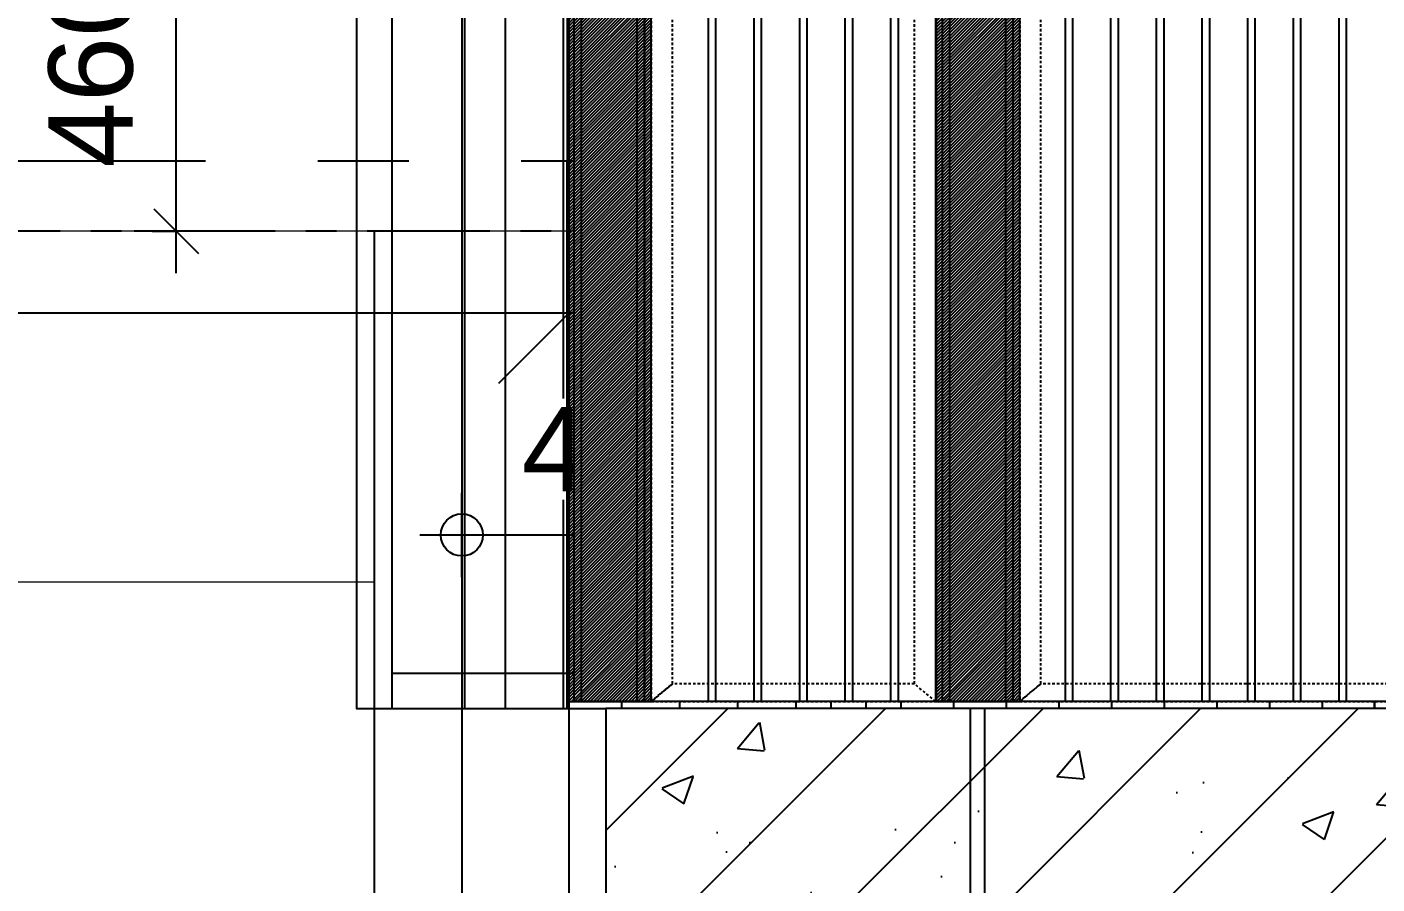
# Model space of a CAD drawing. Header units: millimetres. Extents: x 663313 to 1226001, y 1431724 to 1620898.
# Drawn here: x 852676 to 854600, y 1513025 to 1514246 of the extents above; entities that cross this region are included whole.
import ezdxf

# ---------------------------------------------------------------- set-up
doc = ezdxf.new("R2010")
doc.units = ezdxf.units.MM
doc.set_wipeout_variables(frame=1)
for name, pattern in [('CENTER', [50.800000000000004, 31.75, -6.35, 6.35, -6.35]), ('DPA_Grid _ Level 100', [1000, 550, -160, 130, -160]), ('Grid Line', [22.225, 12.7, -3.175000000000001, 3.175000000000001, -3.175000000000001]), ('HIDDEN', [0.375, 0.25, -0.125]), ('TA_GL_000.70000', [1.925, 0.7, -0.175, 0.175, -0.175, 0.7]), ('TA_HL_001.00000', [6.5, 3.55, -2.95]), ('XKITLINE00', [0]), ('XKITLINE02', [4, 2, -2])]:
    doc.linetypes.add(name, pattern=pattern)
for name, color, linetype, plot in [('000 - 0_HIDE_OBJ_FRAMING_DEF_SUB', 7, 'Continuous', False), ('000_AREA_ASPG_AREA_HATCH_', 7, 'Continuous', False), ('000_AREA_ASPG_AREA_MAIN_COLOR_1', 7, 'Continuous', False)]:
    doc.layers.add(name, color=color, linetype=linetype, plot=plot)
for name, color, linetype in [('000 - 0_SYM_DWG_GRIDLINE_MAIN_COLOR_251', 7, 'Continuous'), ('000 - CONCRETE_COL_HATCH_', 7, 'Continuous'), ('000 - CONCRETE_EX_BUILDING_MAIN_COLOR_1', 7, 'Continuous'), ('000 - CONCRETE_PRECAST_MAIN_COLOR_1', 7, 'Continuous'), ('000 - CONCRETE_PRECAST_MAIN_COLOR_3', 7, 'Continuous'), ('000 - CONCRETE_PRECAST_WIPEOUT_', 7, 'Continuous'), ('000 - GRID', 7, 'CENTER'), ('010 - ASPG_EXTR_MAIN_COLOR_2', 7, 'Continuous'), ('010 - ASPG_EXTR_WIPEOUT_', 7, 'Continuous'), ('010 - ASPG_FRAMING_MAIN_COLOR_1', 7, 'Continuous'), ('010 - ASPG_FRAMING_SUB_COLOR_2', 7, 'Continuous')]:
    doc.layers.add(name, color=color, linetype=linetype)
for name, color, linetype, lineweight in [('A-FLOR-E', 7, 'Continuous', 9), ('A-GENM', 7, 'Continuous', 9), ('Bolt', 7, 'Continuous', 0), ('Part', 7, 'Continuous', 0)]:
    doc.layers.add(name, color=color, linetype=linetype, lineweight=lineweight)
doc.styles.add('Arial', font='arial.ttf')
doc.styles.add('Arial_2', font='arial.ttf', dxfattribs={"height": 299.9999999999999})
doc.styles.add('TA', font='', dxfattribs={"height": 4.5})
doc.styles.get('TA').set_extended_font_data('Cordia New')
doc.dimstyles.new('Dim - 40 - Cen', dxfattribs={"dimscale": 0.04, "dimtxt": 3, "dimasz": 1, "dimexe": 0, "dimexo": 2.5, "dimgap": 1.5, "dimtad": 1, "dimdec": 0, "dimlfac": 1000, "dimzin": 1, "dimdsep": 46, "dimtxsty": 'Arial', "dimblk": 'CEN1', "dimcen": 0.09, "dimclrd": 7, "dimclre": 7, "dimclrt": 7, "dimadec": 0, "dimazin": 0, "dimtfac": 1, "dimtdec": 0, "dimtix": 1, "dimtofl": 0, "dimtmove": 2, "dimatfit": 3, "dimfxl": 1, "dimtfill": 1, "dimtfillclr": 256, "dimtolj": 1, "dimtzin": 0, "dimarcsym": 0})
doc.dimstyles.new('Dim - 40 - End', dxfattribs={"dimscale": 0.04, "dimtxt": 3, "dimasz": 1, "dimexe": 0, "dimexo": 2.5, "dimgap": 1.5, "dimtad": 1, "dimdec": 0, "dimlfac": 1000, "dimzin": 1, "dimdsep": 46, "dimtxsty": 'Arial', "dimblk": 'END', "dimcen": 0.09, "dimclrd": 7, "dimclre": 7, "dimclrt": 7, "dimadec": 0, "dimazin": 0, "dimtfac": 1, "dimtdec": 0, "dimtix": 1, "dimtofl": 0, "dimtmove": 2, "dimatfit": 3, "dimfxl": 1, "dimtfill": 1, "dimtfillclr": 256, "dimtolj": 1, "dimtzin": 0, "dimarcsym": 0})
doc.dimstyles.new('DPA-DIM-3_0_T-T', dxfattribs={"dimscale": 304.8, "dimtxt": 1.004192322792293, "dimasz": 0.6561679790026247, "dimexe": 0.3280839895013123, "dimexo": 0.0625, "dimgap": 0.1640419947506562, "dimtad": 1, "dimdec": 0, "dimlfac": 304.8, "dimzin": 0, "dimdsep": 46, "dimtxsty": 'Arial_2', "dimblk1": 'OBLIQUE', "dimblk2": 'OBLIQUE', "dimsah": 1, "dimcen": 0.09, "dimdle": 0.6561679790026247, "dimclrd": 7, "dimclre": 7, "dimclrt": 7, "dimadec": 8, "dimazin": 0, "dimtfac": 1, "dimtdec": 4, "dimtix": 1, "dimtmove": 0, "dimatfit": 3, "dimfxl": 0.004305564166683888, "dimfxlon": 1, "dimtvp": 1, "dimtolj": 1, "dimtzin": 0, "dimarcsym": 2})

# ---------------------------------------------------------------- blocks, each defined once
blk = doc.blocks.new('GM_Louver Grill Vertical Z1 - Z Profile-V256-ENT 4 ELE-2 sheet')
at = {"layer": '000 - 0_HIDE_OBJ_FRAMING_DEF_SUB', "color": 7}
blk.add_line((-142238.2137190104, 105670), (-142238.2137190104, 110050.0000982285), dxfattribs=at)
blk = doc.blocks.new('5')
at = {"layer": '000 - 0_HIDE_OBJ_FRAMING_DEF_SUB', "color": 7}
for p, q in [((1849149.816906929, 110050.000099659), (1849149.816906929, 105670.0000011921)), ((1849726.066548824, 105670.0000011921), (1849726.066548824, 110050.000099659)), ((1849826.066548944, 105670.0000011921), (1849826.066548944, 110050.000099659)), ((1849149.816906929, 105720.0000011921), (1849726.066548824, 105720.0000011921)), ((1849826.066549063, 105720.0000014305), (1851226.066548944, 105720.0000004768))]:
    blk.add_line(p, q, dxfattribs=at)
for points in [[(1849776.066548944, 110050.000099659), (1849099.816907167, 110050.000099659), (1849099.816907167, 105670.0000011921), (1849776.066548944, 105670.0000011921)], [(1849776.066548944, 110050.000099659), (1851276.066549659, 110050.000099659), (1851276.066549659, 105670.0000011921), (1849776.066548944, 105670.0000011921)]]:
    blk.add_lwpolyline(points, close=True, dxfattribs=at)
at = {"layer": 'A-GENM', "color": 7}
for p in [(1991550.185431719, 1.9073486328125e-06), (1991633.004398823, 1.9073486328125e-06), (1991715.823366165, 1.9073486328125e-06), (1991798.642332911, 1.9073486328125e-06), (1991881.461301327, 1.9073486328125e-06), (1992114.280267835, 1.9073486328125e-06), (1992189.280267954, 1.9073486328125e-06), (1992264.28026855, 1.9073486328125e-06), (1992339.280267954, 1.9073486328125e-06), (1992414.280268908, 1.9073486328125e-06), (1992489.280267954, 1.9073486328125e-06), (1992564.280268073, 1.9073486328125e-06), (1992639.28026855, 1.9073486328125e-06), (1992714.280268073, 1.9073486328125e-06), (1992789.280268908, 1.9073486328125e-06)]:
    blk.add_blockref('GM_Louver Grill Vertical Z1 - Z Profile-V256-ENT 4 ELE-2 sheet', p, dxfattribs=at)
blk = doc.blocks.new('CEN1')
at = {"color": 7}
for p, q in [((0, 1.5), (0, -1.5)), ((1.5, 0), (-1.5, 0))]:
    blk.add_line(p, q, dxfattribs=at)
blk.add_circle((0, 0), 0.75, dxfattribs=at)
blk = doc.blocks.new('*D5131')
at = {"layer": '000 - 0_HIDE_OBJ_FRAMING_DEF_SUB', "color": 7, "lineweight": -2, "transparency": 16777216}
for p, q in [((13.53459395549703, -0.1765126915650853), (13.53459395549703, -0.432901205029566)), ((14.53428055567178, -0.2775035369212219), (14.53428055567178, -0.432901205029566)), ((14.49428055567179, -0.432901205029566), (13.57459395549703, -0.432901205029566))]:
    blk.add_line(p, q, dxfattribs=at)
at = {"layer": 'Defpoints', "color": 7, "transparency": 16777216}
for p in [(13.53459395549703, -0.07651269156508533), (14.53428055567178, -0.1775035369212219), (13.53459395549703, -0.432901205029566)]:
    blk.add_point(p, dxfattribs=at)
at = {"layer": '000 - 0_HIDE_OBJ_FRAMING_DEF_SUB', "color": 7, "lineweight": -2, "transparency": 16777216, "xscale": 0.04, "yscale": 0.04, "zscale": 0.04, "rotation": 180}
blk.add_blockref('CEN1', (13.53459395549703, -0.432901205029566), dxfattribs=at)
at = {"layer": '000 - 0_HIDE_OBJ_FRAMING_DEF_SUB', "color": 7, "lineweight": -2, "transparency": 16777216, "xscale": 0.04, "yscale": 0.04, "zscale": 0.04}
blk.add_blockref('CEN1', (14.53428055567178, -0.432901205029566), dxfattribs=at)
at = {"layer": '000 - 0_HIDE_OBJ_FRAMING_DEF_SUB', "color": 7, "transparency": 16777216, "insert": (14.03443725558441, -0.311632446502963), "char_height": 0.12, "attachment_point": 5, "style": 'Arial', "bg_fill": 3, "box_fill_scale": 1.1, "bg_fill_color": 256, "bg_fill_true_color": 13158600, "bg_fill_transparency": 0}
blk.add_mtext('\\A1;1000', dxfattribs=at)
blk = doc.blocks.new('*A15583457')
at = {"layer": 'Bolt'}
for points in [[(268.1256309570778, 154.5918043735278), (268.1256309570778, 154.5251377068612), (268.0322293815146, 154.5251377068612), (268.0322293815146, 154.5918043735278)], [(269.1922973384132, 154.5918043735278), (269.1922973384132, 154.5251377068612), (269.0988957628501, 154.5251377068612), (269.0988957628501, 154.5918043735278)]]:
    blk.add_hatch(color=7, dxfattribs=at).paths.add_polyline_path(points, flags=17)
at = {"layer": 'Bolt', "color": 7, "linetype": 'XKITLINE00', "lineweight": 0}
for p, q in [((268.032229, 154.525138), (268.032229, 154.591804)), ((268.07893, 154.525138), (268.07893, 154.591804)), ((268.125631, 154.525138), (268.125631, 154.591804)), ((269.098896, 154.525138), (269.098896, 154.591804)), ((269.145597, 154.525138), (269.145597, 154.591804)), ((269.192297, 154.525138), (269.192297, 154.591804))]:
    blk.add_line(p, q, dxfattribs=at)
blk = doc.blocks.new('*A15593458')
at = {"layer": 'Bolt', "color": 7, "linetype": 'XKITLINE02', "lineweight": 0}
for p, q in [((268.539463, 154.825138), (268.825597, 154.825138)), ((268.592229, 154.871804), (268.632229, 154.871804)), ((268.632168, 154.871804), (268.665502, 154.871804)), ((268.592297, 154.778471), (268.632297, 154.778471)), ((268.632358, 154.778471), (268.665692, 154.778471))]:
    blk.add_line(p, q, dxfattribs=at)
blk = doc.blocks.new('*A15603459')
at = {"layer": 'Part', "color": 7, "linetype": 'XKITLINE02', "lineweight": 0}
for p, q in [((268.632117, 154.991804), (268.665743, 154.991804)), ((268.632117, 154.991804), (268.632117, 154.658471)), ((268.63241, 154.591804), (268.63241, 154.991804)), ((268.66545, 154.991804), (268.66545, 154.658471)), ((268.665743, 154.991804), (268.665743, 154.658471)), ((269.03241, 154.591804), (268.632117, 154.591804))]:
    blk.add_line(p, q, dxfattribs=at)
at = {"layer": 'Part', "color": 7, "linetype": 'XKITLINE00', "lineweight": 0}
for p, q in [((268.632117, 154.658471), (268.632117, 154.591804)), ((268.66545, 154.658471), (268.66545, 154.625138)), ((268.66545, 154.625138), (269.032117, 154.625138)), ((268.665743, 154.658471), (268.665743, 154.625138)), ((269.032117, 154.625138), (269.03241, 154.625138)), ((269.03241, 154.625138), (269.032117, 154.625138)), ((269.032117, 154.625138), (269.032117, 154.591804)), ((269.03241, 154.625138), (269.03241, 154.591804))]:
    blk.add_line(p, q, dxfattribs=at)
blk = doc.blocks.new('*A15613460')
at = {"layer": 'Part', "color": 7, "linetype": 'XKITLINE00', "lineweight": 0}
for p, q in [((267.878662, 154.525138), (267.745231, 154.391804)), ((269.345328, 154.525138), (267.878662, 154.525138)), ((269.345865, 154.525138), (269.345328, 154.525138)), ((269.345328, 154.525138), (269.478564, 154.391804)), ((269.479296, 154.391804), (269.345865, 154.525138))]:
    blk.add_line(p, q, dxfattribs=at)
at = {"layer": 'Part', "color": 7, "linetype": 'XKITLINE02', "lineweight": 0}
for p, q in [((267.745963, 154.391804), (267.879198, 154.525138)), ((269.345865, 154.525138), (269.345328, 154.525138)), ((267.745231, 154.391804), (267.745963, 154.391804)), ((269.479296, 154.391804), (267.745231, 154.391804))]:
    blk.add_line(p, q, dxfattribs=at)
blk = doc.blocks.new('*A15623461')
at = {"layer": 'Part', "color": 7, "linetype": 'XKITLINE00', "lineweight": 0}
for p, q in [((269.345865, 154.591804), (267.878662, 154.591804)), ((267.878662, 154.525138), (267.878662, 154.591804)), ((269.345328, 154.591804), (269.345865, 154.591804)), ((269.345328, 154.591804), (269.345328, 154.525138)), ((269.345865, 154.525138), (269.345865, 154.591804)), ((269.345865, 154.525138), (267.878662, 154.525138)), ((269.345328, 154.525138), (269.345865, 154.525138))]:
    blk.add_line(p, q, dxfattribs=at)
at = {"layer": 'Part', "color": 7, "linetype": 'XKITLINE02', "lineweight": 0}
blk.add_line((267.879198, 154.525138), (267.879198, 154.591804), dxfattribs=at)
blk = doc.blocks.new('*A15633462')
at = {"layer": 'Bolt'}
for points in [[(270.4589636662489, 154.5918043735278), (270.4589636662489, 154.5251377068612), (270.3655620906858, 154.5251377068612), (270.3655620906858, 154.5918043735278)], [(271.5256300475842, 154.5918043735278), (271.5256300475842, 154.5251377068612), (271.4322284720212, 154.5251377068612), (271.4322284720212, 154.5918043735278)]]:
    blk.add_hatch(color=7, dxfattribs=at).paths.add_polyline_path(points, flags=17)
at = {"layer": 'Bolt', "color": 7, "linetype": 'XKITLINE00', "lineweight": 0}
for p, q in [((270.365562, 154.525138), (270.365562, 154.591804)), ((270.412263, 154.525138), (270.412263, 154.591804)), ((270.458964, 154.525138), (270.458964, 154.591804)), ((271.432228, 154.525138), (271.432228, 154.591804)), ((271.478929, 154.525138), (271.478929, 154.591804)), ((271.52563, 154.525138), (271.52563, 154.591804))]:
    blk.add_line(p, q, dxfattribs=at)
blk = doc.blocks.new('*A15643463')
at = {"layer": 'Bolt', "color": 7, "linetype": 'XKITLINE02', "lineweight": 0}
for p, q in [((270.872796, 154.825138), (271.158929, 154.825138)), ((270.925562, 154.871804), (270.965562, 154.871804)), ((270.965501, 154.871804), (270.998834, 154.871804)), ((270.92563, 154.778471), (270.96563, 154.778471)), ((270.965691, 154.778471), (270.999024, 154.778471))]:
    blk.add_line(p, q, dxfattribs=at)
blk = doc.blocks.new('*A15653464')
at = {"layer": 'Part', "color": 7, "linetype": 'XKITLINE02', "lineweight": 0}
for p, q in [((270.96545, 154.991804), (270.999076, 154.991804)), ((270.96545, 154.991804), (270.96545, 154.658471)), ((270.965742, 154.591804), (270.965742, 154.991804)), ((270.998783, 154.991804), (270.998783, 154.658471)), ((270.999076, 154.991804), (270.999076, 154.658471)), ((271.365742, 154.591804), (270.96545, 154.591804))]:
    blk.add_line(p, q, dxfattribs=at)
at = {"layer": 'Part', "color": 7, "linetype": 'XKITLINE00', "lineweight": 0}
for p, q in [((270.96545, 154.658471), (270.96545, 154.591804)), ((270.998783, 154.658471), (270.998783, 154.625138)), ((270.998783, 154.625138), (271.36545, 154.625138)), ((270.999076, 154.658471), (270.999076, 154.625138)), ((271.36545, 154.625138), (271.365742, 154.625138)), ((271.365742, 154.625138), (271.36545, 154.625138)), ((271.36545, 154.625138), (271.36545, 154.591804)), ((271.365742, 154.625138), (271.365742, 154.591804))]:
    blk.add_line(p, q, dxfattribs=at)
blk = doc.blocks.new('*A15663465')
at = {"layer": 'Part', "color": 7, "linetype": 'XKITLINE00', "lineweight": 0}
for p, q in [((270.211995, 154.525138), (270.078564, 154.391804)), ((271.678661, 154.525138), (270.211995, 154.525138)), ((271.679197, 154.525138), (271.678661, 154.525138)), ((271.678661, 154.525138), (271.811897, 154.391804)), ((271.812628, 154.391804), (271.679197, 154.525138))]:
    blk.add_line(p, q, dxfattribs=at)
at = {"layer": 'Part', "color": 7, "linetype": 'XKITLINE02', "lineweight": 0}
for p, q in [((270.079295, 154.391804), (270.212531, 154.525138)), ((271.679197, 154.525138), (271.678661, 154.525138)), ((270.078564, 154.391804), (270.079295, 154.391804)), ((271.812628, 154.391804), (270.078564, 154.391804))]:
    blk.add_line(p, q, dxfattribs=at)
blk = doc.blocks.new('*A15673466')
at = {"layer": 'Part', "color": 7, "linetype": 'XKITLINE00', "lineweight": 0}
for p, q in [((271.679197, 154.591804), (270.211995, 154.591804)), ((270.211995, 154.525138), (270.211995, 154.591804)), ((271.678661, 154.591804), (271.679197, 154.591804)), ((271.678661, 154.591804), (271.678661, 154.525138)), ((271.679197, 154.525138), (271.679197, 154.591804)), ((271.679197, 154.525138), (270.211995, 154.525138)), ((271.678661, 154.525138), (271.679197, 154.525138))]:
    blk.add_line(p, q, dxfattribs=at)
at = {"layer": 'Part', "color": 7, "linetype": 'XKITLINE02', "lineweight": 0}
blk.add_line((270.212531, 154.525138), (270.212531, 154.591804), dxfattribs=at)
blk = doc.blocks.new('*A28393258')
at = {"layer": 'Part', "color": 7, "linetype": 'XKITLINE00', "lineweight": 0}
for p, q in [((285.979566, 90.984542), (285.979566, 103.584542)), ((285.979566, 103.584542), (286.979566, 103.584542)), ((286.979566, 103.584542), (286.979566, 90.984542)), ((285.979566, 90.27454200000001), (285.979566, 86.484542)), ((286.979566, 90.27454200000001), (286.979566, 86.484542)), ((285.979566, 86.484542), (286.979566, 86.484542))]:
    blk.add_line(p, q, dxfattribs=at)
at = {"layer": 'Part', "color": 7, "linetype": 'XKITLINE02', "lineweight": 0}
for p, q in [((286.449566, 103.584542), (286.449566, 86.484542)), ((286.509566, 103.584542), (286.509566, 86.484542)), ((285.979566, 90.984542), (285.979566, 90.27454200000001)), ((286.979566, 90.984542), (286.979566, 90.27454200000001))]:
    blk.add_line(p, q, dxfattribs=at)
blk = doc.blocks.new('*D5132')
at = {"layer": '000 - 0_HIDE_OBJ_FRAMING_DEF_SUB', "color": 7, "lineweight": -2, "transparency": 16777216}
for p, q in [((13.18459400546249, -0.05999999973014383), (13.18459400546249, -0.432901205029566)), ((13.53459395549703, -0.05999999973014383), (13.53459395549703, -0.432901205029566)), ((13.14459400546249, -0.432901205029566), (13.10459400546249, -0.432901205029566)), ((13.57459395549703, -0.432901205029566), (13.61459395549703, -0.432901205029566))]:
    blk.add_line(p, q, dxfattribs=at)
at = {"layer": 'Defpoints', "color": 7, "transparency": 16777216}
for p in [(13.18459400546249, 0.04000000026985617), (13.53459395549703, 0.04000000026985617), (13.18459400546249, -0.432901205029566)]:
    blk.add_point(p, dxfattribs=at)
at = {"layer": '000 - 0_HIDE_OBJ_FRAMING_DEF_SUB', "color": 7, "lineweight": -2, "transparency": 16777216, "xscale": 0.04, "yscale": 0.04, "zscale": 0.04}
blk.add_blockref('CEN1', (13.18459400546249, -0.432901205029566), dxfattribs=at)
at = {"layer": '000 - 0_HIDE_OBJ_FRAMING_DEF_SUB', "color": 7, "lineweight": -2, "transparency": 16777216, "xscale": 0.04, "yscale": 0.04, "zscale": 0.04, "rotation": 180}
blk.add_blockref('CEN1', (13.53459395549703, -0.432901205029566), dxfattribs=at)
at = {"layer": '000 - 0_HIDE_OBJ_FRAMING_DEF_SUB', "color": 7, "transparency": 16777216, "insert": (13.35959398047976, -0.3115915188085564), "char_height": 0.12, "attachment_point": 5, "style": 'Arial', "bg_fill": 3, "box_fill_scale": 1.1, "bg_fill_color": 256, "bg_fill_true_color": 13158600, "bg_fill_transparency": 0}
blk.add_mtext('\\A1;350', dxfattribs=at)
blk = doc.blocks.new('*D5133')
at = {"layer": '000 - 0_HIDE_OBJ_FRAMING_DEF_SUB', "color": 7, "lineweight": -2, "transparency": 16777216}
for p, q in [((13.18459400546249, -0.05999999973014383), (13.18459400546249, -0.432901205029566)), ((12.7342805555088, -0.2477561120411792), (12.7342805555088, -0.432901205029566)), ((12.7742805555088, -0.432901205029566), (13.14459400546249, -0.432901205029566))]:
    blk.add_line(p, q, dxfattribs=at)
at = {"layer": 'Defpoints', "color": 7, "transparency": 16777216}
for p in [(13.18459400546249, 0.04000000026985617), (12.7342805555088, -0.1477561120411792), (13.18459400546249, -0.432901205029566)]:
    blk.add_point(p, dxfattribs=at)
at = {"layer": '000 - 0_HIDE_OBJ_FRAMING_DEF_SUB', "color": 7, "lineweight": -2, "transparency": 16777216, "xscale": 0.04, "yscale": 0.04, "zscale": 0.04, "rotation": 180}
blk.add_blockref('CEN1', (12.7342805555088, -0.432901205029566), dxfattribs=at)
at = {"layer": '000 - 0_HIDE_OBJ_FRAMING_DEF_SUB', "color": 7, "lineweight": -2, "transparency": 16777216, "xscale": 0.04, "yscale": 0.04, "zscale": 0.04}
blk.add_blockref('CEN1', (13.18459400546249, -0.432901205029566), dxfattribs=at)
at = {"layer": '000 - 0_HIDE_OBJ_FRAMING_DEF_SUB', "color": 7, "transparency": 16777216, "insert": (12.95943728048564, -0.311632446502963), "char_height": 0.12, "attachment_point": 5, "style": 'Arial', "bg_fill": 3, "box_fill_scale": 1.1, "bg_fill_color": 256, "bg_fill_true_color": 13158600, "bg_fill_transparency": 0}
blk.add_mtext('\\A1;450', dxfattribs=at)
blk = doc.blocks.new('END')
at = {"color": 7}
for p, q in [((0, 1.5), (0, -1.5)), ((-0.7954951288348298, -0.7954951288348866), (0.7954951288348866, 0.7954951288348298)), ((1.5, 0), (-1.5, 0))]:
    blk.add_line(p, q, dxfattribs=at)
blk = doc.blocks.new('*D5134')
at = {"layer": '000 - 0_HIDE_OBJ_FRAMING_DEF_SUB', "color": 7, "lineweight": -2, "transparency": 16777216}
for p, q in [((12.292903473228, 0.4604999751315974), (12.32720665424224, 0.4604999751315974)), ((12.32720665424224, 0.04000000023260326), (12.32720665424224, 0.4204999751315974)), ((12.292903473228, 2.326032538972e-10), (12.32720665424224, 2.326032594135722e-10))]:
    blk.add_line(p, q, dxfattribs=at)
at = {"layer": 'Defpoints', "color": 7, "transparency": 16777216}
for p in [(12.32720665424224, 0.4604999751315974), (12.392903473228, 0.4604999751315975), (12.392903473228, 2.326032699784265e-10)]:
    blk.add_point(p, dxfattribs=at)
at = {"layer": '000 - 0_HIDE_OBJ_FRAMING_DEF_SUB', "color": 7, "lineweight": -2, "transparency": 16777216, "xscale": 0.04, "yscale": 0.04, "zscale": 0.04}
for p, rotation in [((12.32720665424224, 0.4604999751315974), 90), ((12.32720665424224, 2.326032594135722e-10), 270)]:
    blk.add_blockref('END', p, dxfattribs=dict(at, rotation=rotation))
at = {"layer": '000 - 0_HIDE_OBJ_FRAMING_DEF_SUB', "color": 7, "transparency": 16777216, "insert": (12.20593789571563, 0.2302499876820968), "char_height": 0.12, "attachment_point": 5, "rotation": 90, "style": 'Arial', "bg_fill": 3, "box_fill_scale": 1.1, "bg_fill_color": 256, "bg_fill_true_color": 13158600, "bg_fill_transparency": 0}
blk.add_mtext('\\A1;460', dxfattribs=at)
blk = doc.blocks.new('_Oblique')
at = {"color": 7, "linetype": 'ByBlock', "lineweight": -2}
blk.add_line((-0.5, -0.5), (0.5, 0.5), dxfattribs=at)
blk = doc.blocks.new('*D3591')
at = {"layer": '000 - 0_HIDE_OBJ_FRAMING_DEF_SUB', "color": 7, "lineweight": -2, "transparency": 16777216}
for p, q in [((-43914.33231443865, 4652.197519850827), (-43914.33231443865, 5133.147519850812)), ((-39781.99358223588, 4652.197519850827), (-39781.99358223588, 5133.147519850812)), ((-39581.99358223588, 5033.147519850812), (-44114.33231443865, 5033.147519850812))]:
    blk.add_line(p, q, dxfattribs=at)
at = {"layer": 'Defpoints', "color": 7, "transparency": 16777216}
for p in [(-43914.33231443865, 5033.147519850812), (-43914.33231443865, 4633.147519850827), (-39781.99358223588, 4633.147519850827)]:
    blk.add_point(p, dxfattribs=at)
at = {"layer": '000 - 0_HIDE_OBJ_FRAMING_DEF_SUB', "color": 7, "lineweight": -2, "transparency": 16777216, "xscale": 200, "yscale": 200, "zscale": 200, "rotation": 180}
blk.add_blockref('_Oblique', (-43914.33231443865, 5033.147519850812), dxfattribs=at)
at = {"layer": '000 - 0_HIDE_OBJ_FRAMING_DEF_SUB', "color": 7, "lineweight": -2, "transparency": 16777216, "xscale": 200, "yscale": 200, "zscale": 200}
blk.add_blockref('_Oblique', (-39781.99358223588, 5033.147519850812), dxfattribs=at)
at = {"layer": '000 - 0_HIDE_OBJ_FRAMING_DEF_SUB', "color": 7, "transparency": 16777216, "insert": (-41848.16294833727, 5236.421735403336), "char_height": 299.9999999999999, "width": 1107.530819399443, "attachment_point": 5, "style": 'Arial_2'}
blk.add_mtext('\\A1;1259537', dxfattribs=at)
blk = doc.blocks.new('A$C3fe2981c')
at = {"color": 7}
blk.add_wipeout([(-3520.000000000349, -3330.0000000001164), (-2.319211489520967e-10, -3330.0000000001164), (-2.319211489520967e-10, -1.3053640941507183e-06), (-3520.000000000349, -1.3053640941507183e-06)], dxfattribs=at).dxf.layer = '000 - CONCRETE_PRECAST_WIPEOUT_'
at = {"layer": '000 - CONCRETE_COL_HATCH_'}
h = blk.add_hatch(dxfattribs=at)
h.set_pattern_fill('ANSI31', angle=-2.197154778051754e-15)
h.set_pattern_definition([(45, (0, 0), (-112.2532015133644, 112.2532015133644), [])])
h.paths.add_polyline_path([(-3520.000000000349, -3330), (-2.328306436538696e-10, -3330), (-2.328306436538696e-10, -1.305248588323593e-06), (-3520.000000000349, -1.305248588323593e-06)])
h = blk.add_hatch(dxfattribs=at)
h.set_pattern_fill('AR-CONC', scale=0.05, angle=-2.197154778051754e-15)
h.set_pattern_definition([(49.99999999999999, (0, 0), (455.46167249001, -39.84771384725773), [47.62500000000001, -523.8750000000001]), (355, (0, 0), (-88.10855356242332, 477.6421130975879), [38.10000000000001, -419.1014604250001]), (100.4514447, (37.95501749997493, -3.320633749943227), (367.3531177258832, 437.7943797804878), [40.47502200000001, -445.2256115000001]), (46.18420000000002, (0, 127), (677.6976022303248, -105.1058198318179), [71.43749999999997, -785.8124999999998]), (96.63555760999995, (56.47475000005215, 118.2412499999627), (593.5103351287576, 618.5653114943038), [60.71255785000001, -667.8390204000001]), (351.1841511700001, (0, 127), (593.5103351624426, 618.5653114638317), [57.149917675, -628.6493298]), (21, (63.5, 95.25), (379.0359781728312, -255.662995467719), [47.62500000000001, -523.875]), (326.0000000000001, (63.5, 95.25), (154.5050708691177, 460.4699153057982), [38.1, -419.1]), (71.45144499999999, (95.08633149997331, 73.94475025008433), (533.5410481967904, 204.8069222147631), [40.475022, -445.224844]), (37.50000000000001, (0, 0), (7.721508126479551, 211.3875971828828), [0, -414.02, 0, -425.45, 0, -420.6875]), (7.499999999999998, (0, 0), (167.0491562757644, 250.4514370452988), [0, -242.57, 0, -404.495, 0, -160.3375]), (327.5, (-141.6049999999814, 0), (338.9764879171785, -14.32185998168362), [0, -158.75, 0, -495.3000000000001, 0, -657.2250000000001]), (317.5, (-205.1049999999814, 0), (370.3229534650451, 63.56622758333257), [0, -206.375, 0, -328.93, 0, -466.725])])
h.paths.add_polyline_path([(-3520.000000000349, -4001.041932266671), (-2.328306436538696e-10, -4001.041932266671), (-2.328306436538696e-10, -4.631001502275467e-06), (-3520.000000000349, -4.631001502275467e-06)])
at = {"layer": '000 - CONCRETE_PRECAST_MAIN_COLOR_1', "color": 7}
for points in [[(-3520.000000000349, -3330), (-3000.000000000349, -3330), (-3000.000000000233, -1.305248588323593e-06), (-3520.000000000233, -1.305248588323593e-06)], [(-2980.000000000233, -3330), (-1500.000000000233, -3330), (-1500.000000000233, -1.305248588323593e-06), (-2980.000000000233, -1.305248588323593e-06)]]:
    blk.add_lwpolyline(points, close=True, dxfattribs=at)
at = {"layer": '000 - CONCRETE_PRECAST_MAIN_COLOR_3', "color": 7}
blk.add_lwpolyline([(-3520.000000000349, -3330), (-2.328306436538696e-10, -3330), (-2.328306436538696e-10, -1.305248588323593e-06), (-3520.000000000349, -1.305248588323593e-06)], close=True, dxfattribs=at)
blk = doc.blocks.new('*U4814')
at = {"layer": '000 - 0_SYM_DWG_GRIDLINE_MAIN_COLOR_251', "color": 7, "linetype": 'ByBlock', "ltscale": 5}
blk.add_line((155.3999999999996, 3.637978807091713e-12), (-495.3999999999966, -3.594504156395586e-12), dxfattribs=at)
at = {"color": 7, "style": 'TA', "flags": 1}
blk.add_attdef('LOCATION', (5.999999999999999, -6.000000000000001), '', height=4.5, rotation=270, dxfattribs=at)
blk = doc.blocks.new('W-1-PP18-ST_ENT4_REV00_20260601-021503_ELEVATION_2_DIMS')
at = {"layer": '000 - GRID', "color": 7, "linetype": 'TA_GL_000.70000', "xscale": -50.00000000000043, "yscale": 50.00000000000043, "zscale": 50.00000000000043, "rotation": 180}
blk.add_blockref('*U4814', (0, 106350.0000000002), dxfattribs=at)
blk = doc.blocks.new('*U4752')
at = {"color": 7}
blk.add_wipeout([(50, 0), (474.99999999970987, 0), (474.99999999970987, 4370.000000000002), (50.000000000000455, 4370.000000000002)], dxfattribs=at).dxf.layer = '010 - ASPG_EXTR_WIPEOUT_'
at = {"layer": '010 - ASPG_EXTR_MAIN_COLOR_2', "color": 7}
for points in [[(113.3253537967103, 0), (123.5406189202843, 0), (123.5406189202846, 4370), (113.3253537967106, 4370)], [(178.3253537967103, 0), (188.5406189202843, 0), (188.5406189202846, 4370), (178.3253537967106, 4370)], [(243.3253537967103, 0), (253.5406189202843, 0), (253.5406189202846, 4370), (243.3253537967106, 4370)], [(308.3253537967103, 0), (318.5406189202843, 0), (318.5406189202846, 4370), (308.3253537967106, 4370)], [(373.3253537967103, 0), (383.5406189202843, 0), (383.5406189202846, 4370), (373.3253537967106, 4370)]]:
    blk.add_lwpolyline(points, close=True, dxfattribs=at)
at = {"layer": '010 - ASPG_FRAMING_SUB_COLOR_2', "color": 7}
blk.add_lwpolyline([(50, 0), (474.999999999709, 0), (474.9999999997092, 4370), (50.00000000000031, 4370)], close=True, dxfattribs=at)
at = {"color": 7}
for points in [[(-50, -9.094947017729282e-13), (49.999999999999545, -9.094947017729282e-13), (50.000000000000455, 4369.999999999998), (-50, 4369.999999999998)], [(474.9999999997094, -1.3642420526593924e-12), (574.9999999997085, -1.3642420526593924e-12), (574.999999999708, 4370), (474.99999999970987, 4370)]]:
    blk.add_wipeout(points, dxfattribs=at).dxf.layer = '010 - ASPG_EXTR_WIPEOUT_'
at = {"layer": '010 - ASPG_EXTR_MAIN_COLOR_2', "color": 7}
blk.add_lwpolyline([(48.32535379671032, 0), (58.54061892028426, 0), (58.54061892028457, 4370), (48.3253537967106, 4370)], close=True, dxfattribs=at)
at = {"layer": '010 - ASPG_FRAMING_MAIN_COLOR_1', "color": 7}
for points in [[(-50, 0), (-40.00000000000915, 0), (-40.00000000000885, 4370), (-49.99999999999969, 4370)], [(40.00000000378344, 0), (50, 0), (50.00000000000031, 4370), (40.00000000378375, 4370)], [(474.999999999709, 0), (484.9999999996999, 0), (484.9999999997001, 4370), (474.9999999997092, 4370)], [(565.0000000034925, 0), (574.999999999709, 0), (574.9999999997092, 4370), (565.0000000034927, 4370)]]:
    blk.add_lwpolyline(points, close=True, dxfattribs=at)
at = {"layer": '010 - ASPG_FRAMING_SUB_COLOR_2', "color": 7}
for points in [[(-50, 0), (50, 0), (50.00000000000031, 4370), (-49.99999999999969, 4370)], [(474.999999999709, 0), (574.999999999709, 0), (574.9999999997092, 4370), (474.9999999997092, 4370)]]:
    blk.add_lwpolyline(points, close=True, dxfattribs=at)
blk = doc.blocks.new('*U4753')
at = {"color": 7}
blk.add_wipeout([(50, 0), (1450.0000000000587, 0), (1450.0000000000587, 4370.000000000002), (50.000000000000455, 4370.000000000002)], dxfattribs=at).dxf.layer = '010 - ASPG_EXTR_WIPEOUT_'
at = {"layer": '010 - ASPG_EXTR_MAIN_COLOR_2', "color": 7}
for points in [[(974.7847348764772, 0), (985.0000000000512, 0), (985.0000000000515, 4370), (974.7847348764775, 4370)], [(1039.784734876477, 0), (1050.000000000051, 0), (1050.000000000051, 4370), (1039.784734876478, 4370)], [(1104.784734876477, 0), (1115.000000000051, 0), (1115.000000000051, 4370), (1104.784734876478, 4370)], [(1169.784734876477, 0), (1180.000000000051, 0), (1180.000000000051, 4370), (1169.784734876478, 4370)], [(1234.784734876477, 0), (1245.000000000051, 0), (1245.000000000051, 4370), (1234.784734876478, 4370)], [(1299.784734876477, 0), (1310.000000000051, 0), (1310.000000000051, 4370), (1299.784734876478, 4370)], [(1364.784734876477, 0), (1375.000000000051, 0), (1375.000000000051, 4370), (1364.784734876478, 4370)]]:
    blk.add_lwpolyline(points, close=True, dxfattribs=at)
at = {"layer": '010 - ASPG_FRAMING_SUB_COLOR_2', "color": 7}
blk.add_lwpolyline([(50, 0), (1450.000000000058, 0), (1450.000000000058, 4370), (50.00000000000031, 4370)], close=True, dxfattribs=at)
at = {"color": 7}
blk.add_wipeout([(1450.0000000000591, -1.3642420526593924e-12), (1550.0000000000582, -1.3642420526593924e-12), (1550.0000000000578, 4370), (1450.0000000000596, 4370)], dxfattribs=at).dxf.layer = '010 - ASPG_EXTR_WIPEOUT_'
at = {"layer": '010 - ASPG_FRAMING_MAIN_COLOR_1', "color": 7}
for points in [[(1450.000000000058, 0), (1460.000000000049, 0), (1460.000000000049, 4370), (1450.000000000058, 4370)], [(1540.000000003842, 0), (1550.000000000058, 0), (1550.000000000058, 4370), (1540.000000003842, 4370)]]:
    blk.add_lwpolyline(points, close=True, dxfattribs=at)
at = {"layer": '010 - ASPG_FRAMING_SUB_COLOR_2', "color": 7}
blk.add_lwpolyline([(1450.000000000058, 0), (1550.000000000058, 0), (1550.000000000058, 4370), (1450.000000000058, 4370)], close=True, dxfattribs=at)
blk = doc.blocks.new('*U4797')
at = {"layer": '010 - ASPG_FRAMING_MAIN_COLOR_1', "color": 7, "linetype": 'ByBlock'}
for points in [[(0, 0), (2.104618068495412e-14, 404.9999999999529), (25.00000000000002, 374.9999999999529), (24.99999999999999, 30), (0, 0)], [(1456.666666666667, 405.0000000028522), (2.104618068495412e-14, 404.9999999999529), (25.00000000000002, 374.9999999999529), (1431.666666666667, 375.0000000028522)], [(1456.666666666667, 2.899239998694408e-09), (1456.666666666667, 405.0000000028522), (1431.666666666667, 375.0000000028522), (1431.666666666667, 30.00000000289924), (1456.666666666667, 2.899239998694408e-09)], [(25, 30), (1431.666666666667, 30.00000000289924), (1456.666666666667, 2.899239998694408e-09), (0, 0), (25, 30)]]:
    blk.add_lwpolyline(points, close=True, dxfattribs=at)
blk = doc.blocks.new('*U4792')
at = {"layer": '010 - ASPG_FRAMING_MAIN_COLOR_1', "color": 7, "linetype": 'ByBlock'}
for points in [[(0, 0), (7.171291196355321e-14, 1379.999999999953), (25.00000000000007, 1349.999999999953), (24.99999999999999, 30), (0, 0)], [(1456.666666666667, 1380.000000002852), (7.171291196355321e-14, 1379.999999999953), (25.00000000000007, 1349.999999999953), (1431.666666666667, 1350.000000002852)], [(1456.666666666667, 2.899239998694408e-09), (1456.666666666667, 1380.000000002852), (1431.666666666667, 1350.000000002852), (1431.666666666667, 30.00000000289924), (1456.666666666667, 2.899239998694408e-09)], [(25, 30), (1431.666666666667, 30.00000000289924), (1456.666666666667, 2.899239998694408e-09), (0, 0), (25, 30)]]:
    blk.add_lwpolyline(points, close=True, dxfattribs=at)
blk = doc.blocks.new('*U5419')
at = {"layer": '000_AREA_ASPG_AREA_HATCH_', "transparency": 33554539}
h = blk.add_hatch(dxfattribs=at)
h.set_pattern_fill('ANSI31')
h.set_pattern_definition([(45, (-24.43541875989923, 4344.110525685559), (-2.245064030267288, 2.245064030267288), [])])
h.paths.add_polyline_path([(-60, 6.123233995736766e-15), (60, 0), (60.00000000000038, 4370), (-59.99999999999962, 4370)])
at = {"layer": '000_AREA_ASPG_AREA_MAIN_COLOR_1', "color": 7}
blk.add_lwpolyline([(-60, 6.123233995736766e-15), (60, 0), (60.00000000000038, 4370), (-59.99999999999962, 4370)], close=True, dxfattribs=at)
blk = doc.blocks.new('A$Cc1931124')
at = {"color": 7}
blk.add_line((12.60928055539239, 4.65433913632296e-10), (12.60928055539239, -1.69551309966505), dxfattribs=at)
at = {"layer": '000 - 0_HIDE_OBJ_FRAMING_DEF_SUB', "color": 7, "linetype": 'Grid Line'}
for p, q in [((12.73428055539239, 9.63612488144986), (12.73428055539239, -1.869362701894943)), ((14.03428055543895, 9.63612488144986), (14.03428055543895, -1.869362701894943))]:
    blk.add_line(p, q, dxfattribs=at)
at = {"layer": 'A-FLOR-E', "color": 7, "linetype": 'HIDDEN', "ltscale": 20}
for points in [[(12.88428055541567, 2.326032699784264e-10), (12.88428055541567, 3.500000099651288), (12.58428055536911, 3.500000099651288), (12.58428055536911, 2.326032699784264e-10)], [(14.2342805555088, 4.65433913632296e-10), (14.2342805555088, 3.500000099651288), (13.83428055548552, 3.500000099651288), (13.83428055548552, 4.65433913632296e-10)], [(16.45928365539271, -0.949999999488), (29.66028155537765, -0.9499999997208306), (29.66028155537765, 2.326032699784264e-10), (12.63428365543928, 4.65433913632296e-10)]]:
    blk.add_lwpolyline(points, dxfattribs=at)
at = {"layer": 'Part', "color": 7, "linetype": 'XKITLINE00', "lineweight": 0}
for p, q in [((12.63428365543928, 2.326032699784264e-10), (8.754298455430899, 2.326032699784264e-10)), ((12.6092805555088, -0.4999999997673967), (8.754298455430899, -0.4999999997673967))]:
    blk.add_line(p, q, dxfattribs=at)
at = {"color": 7, "lineweight": 0}
for name, p, xscale, yscale, zscale in [('*A28393258', (-15.46336259460099, -8.60845419974089), 0.1, 0.1, 0.1), ('*A28393258', (-15.11336264456645, -8.60845419974089), 0.1, 0.1, 0.1), ('*A15603459', (-27.10720519453776, -23.15877069975272), 0.15, 0.15, 0.15), ('*A15653464', (-27.10720519453776, -23.15877069975272), 0.15, 0.15, 0.15), ('*A15593458', (-27.10720519453776, -23.15877069975272), 0.15, 0.15, 0.15), ('*A15643463', (-27.10720519453776, -23.15877069975272), 0.15, 0.15, 0.15), ('*A15613460', (-27.10720519453776, -23.15877069975272), 0.15, 0.15, 0.15), ('*A15623461', (-27.10720519453776, -23.15877069975272), 0.15, 0.15, 0.15), ('*A15583457', (-27.10720519453776, -23.15877069975272), 0.15, 0.15, 0.15), ('*A15663465', (-27.10720519453776, -23.15877069975272), 0.15, 0.15, 0.15), ('*A15673466', (-27.10720519453776, -23.15877069975272), 0.15, 0.15, 0.15), ('*A15633462', (-27.10720519453776, -23.15877069975272), 0.15, 0.15, 0.15)]:
    blk.add_blockref(name, p, dxfattribs=dict(at, xscale=xscale, yscale=yscale, zscale=zscale))
at = {"layer": '000 - 0_HIDE_OBJ_FRAMING_DEF_SUB', "color": 7}
for name, p, xscale, yscale, zscale in [('5', (-1836.515536351828, -106.3499999996277), 0.001, 0.001, 0.001), ('GM_Louver Grill Vertical Z1 - Z Profile-V256-ENT 4 ELE-2 sheet', (154.9768301133298, -106.3499999982307), 0.001000000000000001, 0.001000000000000001, 0.001000000000000001)]:
    blk.add_blockref(name, p, dxfattribs=dict(at, xscale=xscale, yscale=yscale, zscale=zscale))
dim = blk.add_linear_dim(base=(12.32720665424224, 0.4604999751315974), p1=(12.39290347322799, 2.326032699784264e-10), p2=(12.39290347322799, 0.4604999751315972), angle=90, dimstyle='Dim - 40 - End', override={"dimclrd": 7, "dimclre": 7, "dimclrt": 7}, dxfattribs=at)
dim.commit()
dim.dimension.update_dxf_attribs({"geometry": '*D5134', "text_midpoint": (12.20593789571563, 0.2302499876820968)})
dim = blk.add_linear_dim(base=(13.53459395549703, -0.432901205029566), p1=(14.53428055567178, -0.1775035369212219), p2=(13.53459395549703, -0.07651269156508533), dimstyle='Dim - 40 - Cen', override={"dimclrd": 7, "dimclre": 7, "dimclrt": 7}, dxfattribs=at)
dim.commit()
dim.dimension.update_dxf_attribs({"geometry": '*D5131', "text_midpoint": (14.03443725558441, -0.311632446502963)})
dim = blk.add_linear_dim(base=(13.18459400546249, -0.432901205029566), p1=(13.53459395549703, 0.04000000026985617), p2=(13.18459400546249, 0.04000000026985617), dimstyle='Dim - 40 - Cen', override={"dimclrd": 7, "dimclre": 7, "dimclrt": 7}, dxfattribs=at)
dim.commit()
dim.dimension.update_dxf_attribs({"geometry": '*D5132', "text_midpoint": (13.35959398047976, -0.3115915188085564)})
dim = blk.add_linear_dim(base=(13.18459400546249, -0.432901205029566), p1=(12.7342805555088, -0.1477561120411792), p2=(13.18459400546249, 0.04000000026985617), dimstyle='Dim - 40 - Cen', override={"dimclrd": 7, "dimclre": 7, "dimclrt": 7}, dxfattribs=at)
dim.commit()
dim.dimension.update_dxf_attribs({"geometry": '*D5133', "text_midpoint": (12.95943728048564, -0.311632446502963)})
blk = doc.blocks.new('A$Cc320a9d8')
at = {"layer": '000 - 0_HIDE_OBJ_FRAMING_DEF_SUB', "color": 7, "linetype": 'DPA_Grid _ Level 100'}
blk.add_line((-52850.23139427649, 5249.999999999985), (0, 5249.999999999985), dxfattribs=at)
at = {"layer": '000 - CONCRETE_EX_BUILDING_MAIN_COLOR_1', "color": 7}
for p, q in [((-39781.99358223588, 249.9999999999854), (-39781.99358223588, 5610)), ((-39784.78632179345, 4470.000000000015), (-39784.78632179345, 5249.999999999985)), ((-39784.78632179345, 5249.999999999985), (-39209.45367062604, 5249.999999999985))]:
    blk.add_line(p, q, dxfattribs=at)
at = {"layer": '000 - 0_HIDE_OBJ_FRAMING_DEF_SUB', "color": 7}
dim = blk.add_linear_dim(base=(-43914.33231443865, 5033.147519850812), p1=(-39781.99358223588, 4633.147519850827), p2=(-43914.33231443865, 4633.147519850827), dimstyle='DPA-DIM-3_0_T-T', override={"dimpost": '<>', "dimclrd": 7, "dimclre": 7, "dimclrt": 7, "dimfxl": 4132.33873220277}, dxfattribs=at)
dim.commit()
dim.dimension.update_dxf_attribs({"geometry": '*D3591', "text_midpoint": (-41848.16294833727, 5236.421735403336)})

msp = doc.modelspace()

# ---------------------------------------------------------------- block references
at = {"color": 7, "xscale": 1000, "yscale": 1000, "zscale": 1000}
msp.add_blockref('A$Cc1931124', (840561.7259781347, 1513955.00114329), dxfattribs=at)

# ---------------------------------------------------------------- next in the draw order: block references
at = {"color": 7}
msp.add_blockref('A$C3fe2981c', (857021.0096335574, 1513275.00114329), dxfattribs=at)

# ---------------------------------------------------------------- next in the draw order: block references
msp.add_blockref('W-1-PP18-ST_ENT4_REV00_20260601-021503_ELEVATION_2_DIMS', (867616.0065335924, 1407605.00114329), dxfattribs=at)

# ---------------------------------------------------------------- next in the draw order: block references
msp.add_blockref('A$Cc320a9d8', (893230.792855222, 1508805.00114329), dxfattribs=at)

# ---------------------------------------------------------------- next in the draw order: block references
at = {"color": 7, "xscale": -1}
msp.add_blockref('*U4752', (854031.0065335919, 1513285.00114329), dxfattribs=at)

# ---------------------------------------------------------------- next in the draw order: block references
at = {"color": 7}
msp.add_blockref('*U5419', (853506.0065335921, 1513285.00114329), dxfattribs=at)
at = {"color": 7, "xscale": -1}
msp.add_blockref('*U4753', (855531.0065335919, 1513285.00114329), dxfattribs=at)
at = {"color": 7, "linetype": 'TA_HL_001.00000', "yscale": -1, "rotation": 90}
msp.add_blockref('*U4797', (853566.0065335889, 1513285.00114329), dxfattribs=at)

# ---------------------------------------------------------------- next in the draw order: block references
at = {"color": 7}
msp.add_blockref('*U5419', (854031.0065335919, 1513285.00114329), dxfattribs=at)
at = {"color": 7, "linetype": 'TA_HL_001.00000', "yscale": -1, "rotation": 90}
msp.add_blockref('*U4792', (854091.0065335949, 1513285.00114329), dxfattribs=at)

doc.saveas('drawing.dxf')
